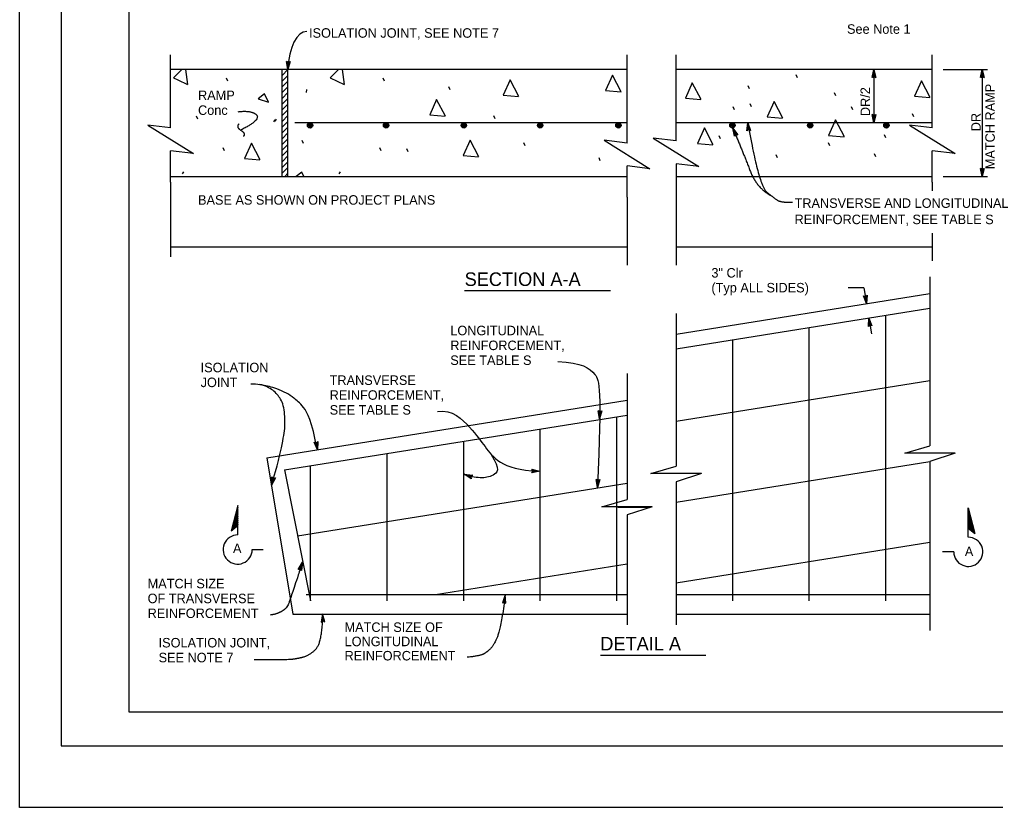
# Model space of a CAD drawing. Extents: x -894 to 866, y -476 to 714.
# Drawn here: x -894 to -175, y -476 to 104 of the extents above; entities that cross this region are included whole.
import ezdxf

# ---------------------------------------------------------------- set-up
doc = ezdxf.new("R2010")
doc.units = 0
for name, color, linetype in [('10 Sheet Format', 7, 'Continuous'), ('56 Stage 3 Anno', 7, 'Continuous'), ('57 Undefined', 7, 'Continuous'), ('59 Sndwall Anno', 7, 'Continuous'), ('60 Nongeo Data', 7, 'Continuous')]:
    doc.layers.add(name, color=color, linetype=linetype)

msp = doc.modelspace()

# ---------------------------------------------------------------- linework, layer by layer
at = {"layer": '10 Sheet Format'}
for p, q in [((-863.46, 668.96), (-863.46, -431.04)), ((-813.45, 643.96), (-813.45, -406.04)), ((-813.45, -406.04), (811.55, -406.04)), ((-863.46, -431.04), (836.55, -431.04))]:
    msp.add_line(p, q, dxfattribs=at)
for points in [[(-894.04, 713.56), (865.96, 713.56), (865.96, -476.44), (-894.04, -476.44)], [(-863.46, -431.04), (836.55, -431.04), (836.55, 668.96), (-863.46, 668.96)]]:
    msp.add_lwpolyline(points, close=True, dxfattribs=at)
at = {"layer": '56 Stage 3 Anno'}
for p, q in [((-697.42, 73.13), (-697.42, 73.13)), ((-694.79, 73.04), (-694.79, 73.04)), ((-696.33, 67.18), (-696.33, 67.18)), ((-264.69, 67.18), (-264.69, 28.07)), ((-264.69, 67.18), (-264.69, 67.18)), ((-213.66, 67.18), (-180.95, 67.18)), ((-184.89, 67.18), (-184.89, -11.49)), ((-184.89, 67.18), (-184.89, 67.18)), ((-266.01, 61.28), (-266.01, 61.28)), ((-263.38, 61.28), (-263.38, 61.28)), ((-186.21, 61.28), (-186.21, 61.28)), ((-183.58, 61.28), (-183.58, 61.28)), ((-266, 33.98), (-266, 33.98)), ((-263.37, 33.98), (-263.37, 33.98)), ((-368.56, 24.06), (-368.56, 24.06)), ((-358.28, 22.07), (-358.28, 22.07)), ((-357.51, 28.07), (-357.51, 28.07)), ((-355.66, 22.31), (-355.66, 22.31)), ((-264.69, 28.07), (-264.69, 28.07)), ((-367.5, 18.01), (-367.5, 18.01)), ((-365.04, 19.03), (-365.04, 19.03)), ((-186.2, -5.58), (-186.2, -5.58)), ((-183.57, -5.58), (-183.57, -5.58)), ((-213.66, -11.49), (-180.95, -11.49)), ((-184.89, -11.49), (-184.89, -11.49)), ((-272.01, -93.52), (-283.66, -93.52)), ((-270.14, -105.18), (-272.41, -99.47)), ((-272.41, -99.47), (-272.41, -99.47)), ((-272.41, -99.47), (-270.97, -100.05)), ((-272.01, -93.52), (-270.14, -105.18)), ((-270.37, -103.81), (-272.01, -99.64)), ((-270.58, -102.46), (-271.64, -99.76)), ((-270.8, -101.09), (-271.25, -99.94)), ((-270.97, -100.05), (-269.77, -99.05)), ((-270.72, -99.83), (-270.8, -101.09)), ((-270.4, -99.6), (-270.58, -102.46)), ((-270.09, -99.32), (-270.36, -103.82)), ((-269.77, -99.05), (-270.14, -105.18)), ((-269.77, -99.05), (-269.77, -99.05)), ((-270.14, -105.18), (-270.14, -105.18)), ((-268.81, -122), (-268.43, -115.87)), ((-267.61, -121), (-268.81, -122)), ((-268.81, -122), (-268.81, -122)), ((-268.49, -121.74), (-268.22, -117.23)), ((-268.43, -115.87), (-266.57, -127.53)), ((-268.43, -115.87), (-268.43, -115.87)), ((-268.43, -115.87), (-266.17, -121.58)), ((-268.21, -117.24), (-266.56, -121.41)), ((-268.17, -121.45), (-268, -118.6)), ((-268, -118.6), (-266.93, -121.29)), ((-267.86, -121.22), (-267.78, -119.96)), ((-267.78, -119.96), (-267.33, -121.11)), ((-266.17, -121.58), (-267.61, -121)), ((-266.17, -121.58), (-266.17, -121.58)), ((-467.83, -184.13), (-467.83, -184.13)), ((-465.17, -184.23), (-465.17, -184.23)), ((-466.74, -190.17), (-466.74, -190.17)), ((-674.66, -212.94), (-676.91, -207.22)), ((-676.91, -207.22), (-676.91, -207.22)), ((-676.91, -207.22), (-675.47, -207.8)), ((-674.88, -211.56), (-676.52, -207.4)), ((-675.09, -210.21), (-676.15, -207.52)), ((-675.3, -208.84), (-675.76, -207.69)), ((-675.47, -207.8), (-674.27, -206.8)), ((-675.23, -207.59), (-675.3, -208.84)), ((-674.91, -207.36), (-675.09, -210.21)), ((-674.59, -207.07), (-674.87, -211.57)), ((-674.27, -206.8), (-674.66, -212.94)), ((-674.27, -206.8), (-674.27, -206.8)), ((-674.66, -212.94), (-674.66, -212.94)), ((-516.76, -229.84), (-516.76, -229.84)), ((-516.67, -227.17), (-516.67, -227.17)), ((-510.72, -228.71), (-510.72, -228.71)), ((-708.53, -238.91), (-708.19, -232.78)), ((-705.61, -233.5), (-708.53, -238.91)), ((-708.19, -232.78), (-708.19, -232.78)), ((-708.19, -232.78), (-707.12, -233.91)), ((-708.16, -237.57), (-707.9, -233.1)), ((-706.02, -233.61), (-708.15, -237.58)), ((-707.78, -236.25), (-707.62, -233.36)), ((-706.43, -233.74), (-707.78, -236.25)), ((-707.4, -234.92), (-707.33, -233.69)), ((-706.81, -233.81), (-707.4, -234.92)), ((-707.12, -233.91), (-705.61, -233.5)), ((-705.61, -233.5), (-705.61, -233.5)), ((-566.59, -230.91), (-566.59, -230.91)), ((-561.41, -234.23), (-561.41, -234.23)), ((-560.49, -231.72), (-560.49, -231.72)), ((-469.36, -234.76), (-469.36, -234.76)), ((-466.69, -234.86), (-466.69, -234.86)), ((-708.53, -238.91), (-708.53, -238.91)), ((-468.26, -240.81), (-468.26, -240.81)), ((-688.77, -301.02), (-688.77, -301.02)), ((-686.23, -301.86), (-686.23, -301.86)), ((-685.62, -295.74), (-685.62, -295.74)), ((-536.32, -319.78), (-536.32, -319.78)), ((-538.36, -325.58), (-538.36, -325.58)), ((-535.71, -325.9), (-535.71, -325.9)), ((-670.79, -333.81), (-671.74, -339.88)), ((-670.7, -335.2), (-671.4, -339.62)), ((-670.61, -336.57), (-671.06, -339.42)), ((-669.08, -339.71), (-670.79, -333.81)), ((-670.79, -333.81), (-670.79, -333.81)), ((-669.44, -339.52), (-670.7, -335.19)), ((-669.82, -339.31), (-670.61, -336.57)), ((-671.74, -339.88), (-670.46, -339)), ((-671.74, -339.88), (-671.74, -339.88)), ((-670.53, -337.94), (-670.72, -339.17)), ((-670.17, -339.15), (-670.53, -337.94)), ((-670.46, -339), (-669.08, -339.71)), ((-669.08, -339.71), (-669.08, -339.71))]:
    msp.add_line(p, q, dxfattribs=at)
for points in [[(-694.79, 73.04), (-696.33, 67.18), (-697.42, 73.13), (-697.08, 72.91), (-696.29, 68.55), (-695.15, 72.84), (-695.51, 72.64), (-696.23, 69.9), (-696.74, 72.69), (-696.4, 72.47), (-696.18, 71.26), (-695.86, 72.45), (-696.14, 72.3), (-697.42, 73.13), (-696.14, 72.3)], [(-266.01, 61.28), (-264.69, 67.18), (-263.38, 61.28), (-263.73, 61.49), (-264.68, 65.81), (-265.66, 61.49), (-265.31, 61.69), (-264.69, 64.46), (-264.08, 61.7), (-264.43, 61.91), (-264.69, 63.1), (-264.96, 61.9), (-264.69, 62.07), (-263.38, 61.28), (-264.69, 62.07)], [(-186.21, 61.28), (-184.89, 67.18), (-183.58, 61.28), (-183.93, 61.49), (-184.88, 65.81), (-185.86, 61.49), (-185.51, 61.69), (-184.89, 64.46), (-184.28, 61.7), (-184.62, 61.91), (-184.89, 63.1), (-185.16, 61.9), (-184.89, 62.07), (-183.58, 61.28), (-184.89, 62.07)], [(-263.37, 33.98), (-264.69, 28.07), (-266, 33.98), (-265.65, 33.77), (-264.69, 29.44), (-263.72, 33.77), (-264.07, 33.56), (-264.69, 30.79), (-265.3, 33.56), (-264.95, 33.35), (-264.68, 32.15), (-264.42, 33.35), (-264.69, 33.19), (-266, 33.98), (-264.69, 33.19)], [(-367.5, 18.01), (-368.56, 24.06), (-365.04, 19.02), (-365.45, 19.09), (-368.02, 22.78), (-367.26, 18.34), (-367.01, 18.67), (-367.5, 21.51), (-365.85, 19.15), (-366.26, 19.21), (-366.98, 20.23), (-366.76, 19), (-366.57, 19.26), (-365.04, 19.02), (-366.57, 19.26)], [(-358.28, 22.07), (-357.51, 28.07), (-355.66, 22.31), (-356.03, 22.49), (-357.38, 26.71), (-357.95, 22.31), (-357.62, 22.55), (-357.26, 25.36), (-356.4, 22.66), (-356.76, 22.84), (-357.14, 24.01), (-357.29, 22.79), (-357.04, 22.97), (-355.66, 22.31), (-357.04, 22.97)], [(-183.57, -5.58), (-184.89, -11.49), (-186.2, -5.58), (-185.85, -5.79), (-184.89, -10.12), (-183.92, -5.79), (-184.27, -6), (-184.88, -8.77), (-185.5, -6), (-185.15, -6.21), (-184.88, -7.41), (-184.62, -6.21), (-184.89, -6.37), (-186.2, -5.58), (-184.89, -6.37)], [(-465.17, -184.23), (-466.74, -190.17), (-467.83, -184.13), (-467.49, -184.35), (-466.69, -188.78), (-465.53, -184.43), (-465.89, -184.63), (-466.63, -187.41), (-467.14, -184.58), (-466.8, -184.81), (-466.57, -186.03), (-466.25, -184.83), (-466.54, -184.98), (-467.83, -184.13), (-466.54, -184.98)], [(-516.67, -227.17), (-510.72, -228.71), (-516.76, -229.84), (-516.54, -229.49), (-512.11, -228.67), (-516.47, -227.53), (-516.27, -227.89), (-513.48, -228.61), (-516.31, -229.14), (-516.09, -228.8), (-514.86, -228.57), (-516.07, -228.25), (-515.92, -228.53), (-516.76, -229.84), (-515.92, -228.53)], [(-561.41, -234.23), (-566.59, -230.91), (-560.49, -231.72), (-560.81, -231.98), (-565.28, -231.39), (-561.48, -233.82), (-561.56, -233.41), (-563.99, -231.86), (-561.14, -232.24), (-561.46, -232.5), (-562.69, -232.33), (-561.64, -233.01), (-561.7, -232.69), (-560.49, -231.72), (-561.7, -232.69)], [(-466.69, -234.86), (-468.26, -240.81), (-469.36, -234.76), (-469.01, -234.99), (-468.21, -239.42), (-467.05, -235.06), (-467.41, -235.26), (-468.15, -238.05), (-468.66, -235.21), (-468.32, -235.44), (-468.1, -236.67), (-467.78, -235.46), (-468.06, -235.61), (-469.36, -234.76), (-468.06, -235.61)], [(-688.77, -301.02), (-685.62, -295.74), (-686.23, -301.86), (-686.5, -301.54), (-686.05, -297.07), (-688.37, -300.93), (-687.96, -300.84), (-686.49, -298.37), (-686.77, -301.23), (-687.04, -300.92), (-686.92, -299.68), (-687.56, -300.75), (-687.25, -300.68), (-686.23, -301.86), (-687.25, -300.68)], [(-535.71, -325.9), (-536.32, -319.78), (-538.36, -325.58), (-537.98, -325.41), (-536.49, -321.17), (-536.04, -325.65), (-536.36, -325.4), (-536.65, -322.53), (-537.61, -325.24), (-537.23, -325.07), (-536.82, -323.9), (-536.69, -325.14), (-536.95, -324.95), (-538.36, -325.58), (-536.95, -324.95)]]:
    msp.add_lwpolyline(points, close=True, dxfattribs=at)
msp.add_ellipse((-682.57, 63.92), major_axis=(0.34, -31.34), ratio=0.440643, start_param=3.10901, end_param=4.603169, dxfattribs=at)
for points, degree in [([(-732.92, 36.16), (-722.51, 37.35), (-716.27, 29.91), (-730.84, 22.77)], 2), ([(-732.18, 27.18), (-733.47, 26.44), (-733.17, 24.06), (-731.09, 22.57), (-729.01, 21.09), (-728.42, 19.6), (-728.72, 18.11), (-729.31, 18.11)], 2), ([(-368.56, 24.06), (-360.65, 4.92), (-350.69, -20.77), (-339.55, -26.08)], 2), ([(-357.63, 28.22), (-349.65, -17.98), (-337.95, -27.78), (-332.67, -30.8), (-324.76, -30.42)], 2), ([(-497.42, -147.85), (-479.95, -148.61), (-467.99, -157.04), (-465.23, -166.74), (-468.26, -240.81)], 3), ([(-708.53, -238.91), (-703.92, -224.33), (-699.94, -206.58), (-698.02, -194.19), (-699.23, -179.15), (-703.92, -171.9), (-710.9, -166.08), (-718.84, -164.3), (-723.62, -164.65)], 3), ([(-674.66, -212.94), (-678.78, -191.08), (-685.17, -180), (-692.41, -174.46), (-696.77, -171.3), (-705.19, -167.64), (-709.88, -166.36), (-715.35, -165.19), (-716.62, -164.96), (-717.2, -164.88)], 3), ([(-586.04, -184.6), (-575.18, -182.86), (-560.54, -197.92), (-550.94, -210.73), (-542.43, -222.56), (-525.89, -228.23), (-511.7, -228.71)], 3), ([(-546.69, -216.41), (-539.12, -227.76), (-545.27, -232.49), (-554.01, -234.24), (-562.82, -232.51), (-566.81, -231.3)], 3), ([(-685.62, -295.74), (-693.9, -320.95), (-697.04, -329.7), (-704.56, -334.12), (-709.26, -334.66)], 2), ([(-536.32, -319.78), (-539.12, -342.93), (-544.04, -355.8), (-548.48, -361.01), (-554.3, -364.83), (-564.32, -365.77)], 2), ([(-721.16, -367.51), (-697.9, -367.44), (-690.85, -366.99), (-680.15, -364.37), (-671.05, -354.7), (-670.59, -333.76)], 2)]:
    msp.add_open_spline(points, degree=degree, dxfattribs=at)
at = {"layer": '57 Undefined'}
for p, q in [((-566.18, -95.58), (-458.65, -95.58)), ((-733.34, -253.99), (-738.17, -272.93)), ((-733.34, -255.55), (-737.67, -272.53)), ((-733.34, -257.1), (-737.17, -272.12)), ((-733.34, -258.66), (-736.67, -271.72)), ((-733.34, -275.69), (-733.34, -253.99)), ((-195.21, -255.69), (-190.38, -274.64)), ((-195.21, -277.4), (-195.21, -255.69)), ((-195.21, -257.25), (-190.88, -274.24)), ((-733.34, -260.22), (-736.17, -271.31)), ((-733.34, -261.78), (-735.66, -270.91)), ((-733.34, -263.34), (-735.16, -270.5)), ((-733.34, -264.89), (-734.66, -270.1)), ((-195.21, -258.81), (-191.38, -273.83)), ((-195.21, -260.37), (-191.88, -273.43)), ((-195.21, -261.92), (-192.38, -273.02)), ((-195.21, -263.48), (-192.88, -272.61)), ((-195.21, -265.04), (-193.38, -272.21)), ((-733.34, -269.02), (-738.17, -272.93)), ((-733.34, -266.45), (-734.16, -269.69)), ((-733.34, -268.01), (-733.66, -269.28)), ((-195.21, -266.6), (-193.89, -271.8)), ((-195.21, -268.16), (-194.39, -271.4)), ((-195.21, -269.72), (-194.89, -270.99)), ((-195.21, -270.73), (-190.38, -274.64)), ((-722.62, -286.41), (-714.47, -286.41)), ((-205.93, -288.11), (-214.08, -288.11)), ((-466.13, -364.11), (-388.43, -364.11))]:
    msp.add_line(p, q, dxfattribs=at)
for centre, start, end in [((-733.34, -286.41), 90.00004, 0.00053), ((-195.21, -288.11), 179.99947, 89.99996)]:
    msp.add_arc(centre, 10.72, start, end, dxfattribs=at)
at = {"layer": '59 Sndwall Anno'}
for p, q in [((-740.71, 58.64), (-741.68, 60.81)), ((-625.32, 58.64), (-626.28, 60.81)), ((-320.89, 61.16), (-321.85, 63.33)), ((-682.59, 52.59), (-682.83, 50.42)), ((-576.83, 52.31), (-577.79, 54.48)), ((-356.3, 53.05), (-357.26, 55.22)), ((-292.86, 47.88), (-293.82, 50.05)), ((-367.36, 37.55), (-368.33, 39.72)), ((-354.82, 39.76), (-355.79, 41.93)), ((-280.25, 37.55), (-281.21, 39.72)), ((-762.64, 30.7), (-763.6, 32.86)), ((-706.07, 30.15), (-707.03, 28.7)), ((-705.11, 30.7), (-706.07, 29.25)), ((-543.63, 30.91), (-544.6, 33.08)), ((-235.32, 32.39), (-236.28, 34.55)), ((-684.82, 12.84), (-685.78, 15.01)), ((-377.69, 16.15), (-378.65, 18.32)), ((-255.97, 16.89), (-256.94, 19.06)), ((-743.12, 7.3), (-744.09, 9.47)), ((-627.73, 7.3), (-628.69, 9.47)), ((-607.81, 6.56), (-608.77, 8.73)), ((-521.5, 10.99), (-522.47, 13.16)), ((-297.28, 10.99), (-298.25, 13.16)), ((-466.23, -0.08), (-467.19, 2.09)), ((-335.64, 2.13), (-336.61, 4.3)), ((-263.35, 2.87), (-264.32, 5.04)), ((-773.24, -8.12), (-774.2, -9.57)), ((-657.84, -8.12), (-658.8, -9.57))]:
    msp.add_line(p, q, dxfattribs=at)
for points in [[(-774.58, 67.18), (-777.36, 64.31)], [(-770.02, 56.15), (-771.55, 67.18)], [(-659.18, 67.18), (-665.16, 61.01), (-654.85, 56.23)], [(-654.62, 56.15), (-656.16, 67.18)], [(-777.36, 64.31), (-780.56, 61.01), (-777.36, 59.52)], [(-777.36, 59.52), (-770.25, 56.23)], [(-526.19, 47.28), (-532.69, 59.57), (-537.75, 48.24), (-526.43, 47.28)], [(-450.75, 50.85), (-457.26, 63.14), (-462.32, 51.82), (-450.99, 50.85)], [(-223.21, 46.59), (-229.71, 58.87), (-234.77, 47.55), (-223.45, 46.59)], [(-391.96, 45.07), (-398.47, 57.35), (-403.53, 46.03), (-392.2, 45.07)], [(-710.65, 43.22), (-713.54, 49.24), (-718.36, 45.63), (-710.65, 43.22)], [(-580.28, 32.86), (-586.78, 45.14), (-591.84, 33.82), (-580.52, 32.86)], [(-331.73, 31.36), (-338.23, 43.64), (-343.29, 32.32), (-331.97, 31.36)], [(-286.48, 17.76), (-292.98, 30.05), (-298.04, 18.73), (-286.72, 17.76)], [(-383.11, 11.86), (-389.61, 24.15), (-394.67, 12.83), (-383.35, 11.86)], [(-555.69, 3.01), (-562.2, 15.29), (-567.26, 3.97), (-555.93, 3.01)], [(-716.67, 0.79), (-723.18, 13.08), (-728.24, 1.76), (-716.91, 0.79)], [(-684.52, -11.49), (-686.02, -8.36), (-690.19, -11.49)]]:
    msp.add_lwpolyline(points, dxfattribs=at)
at = {"layer": '60 Nongeo Data'}
for p, q in [((-782.72, 47.29), (-782.72, 78.14)), ((-446.56, 36.13), (-446.56, 78.14)), ((-410.39, 47.29), (-410.39, 78.14)), ((-221.75, 47.29), (-221.75, 78.14)), ((-777.36, 67.18), (-782.72, 67.18)), ((-446.56, 67.18), (-777.36, 67.18)), ((-700.58, -11.49), (-700.58, 67.18)), ((-700.58, 67.18), (-700.58, 67.18)), ((-700.58, 62.94), (-696.33, 67.18)), ((-696.33, -11.49), (-696.33, 67.18)), ((-221.75, 67.18), (-410.39, 67.18)), ((-700.58, 58.7), (-696.33, 62.94)), ((-700.58, 54.46), (-696.33, 58.7)), ((-410.39, 14.64), (-410.39, 60.89)), ((-700.58, 50.21), (-696.33, 54.46)), ((-782.72, 24.19), (-782.72, 47.29)), ((-700.58, 45.97), (-696.33, 50.21)), ((-700.58, 41.73), (-696.33, 45.97)), ((-221.75, 24.19), (-221.75, 47.29)), ((-700.58, 37.48), (-696.33, 41.73)), ((-700.58, 33.24), (-696.33, 37.49)), ((-446.56, 13.03), (-446.56, 36.13)), ((-700.58, 29), (-696.33, 33.24)), ((-700.58, 24.76), (-696.33, 29)), ((-700.58, 20.51), (-696.33, 24.76)), ((-446.56, 28.07), (-691.15, 28.07)), ((-222.48, 28.07), (-410.39, 28.07)), ((-700.58, 16.27), (-696.33, 20.52)), ((-700.58, 12.03), (-696.33, 16.27)), ((-782.72, -15.71), (-782.72, 7.39)), ((-700.58, 7.79), (-696.33, 12.03)), ((-700.58, 3.54), (-696.33, 7.79)), ((-221.75, -15.71), (-221.75, 7.39)), ((-700.58, -0.7), (-696.33, 3.54)), ((-700.58, -4.94), (-696.33, -0.7)), ((-700.58, -9.18), (-696.33, -4.94)), ((-446.56, -26.87), (-446.56, -3.77)), ((-410.39, -2.16), (-410.39, -77.02)), ((-782.72, -11.49), (-777.36, -11.49)), ((-777.36, -11.49), (-446.56, -11.49)), ((-698.64, -11.49), (-696.33, -9.18)), ((-410.39, -11.49), (-221.75, -11.49)), ((-782.72, -15.71), (-782.72, -70.7)), ((-221.75, -15.71), (-221.75, -22.13)), ((-446.56, -26.87), (-446.56, -77.02)), ((-221.75, -53.42), (-221.75, -73.77)), ((-782.72, -63.51), (-446.56, -63.51)), ((-410.39, -63.51), (-221.75, -63.51)), ((-223.39, -85.45), (-223.39, -210.12)), ((-410.39, -127.62), (-223.39, -97.7)), ((-410.39, -138.58), (-223.39, -108.66)), ((-410.39, -112.59), (-410.39, -225.08)), ((-256.1, -113.9), (-256.1, -324.25)), ((-312.53, -122.92), (-312.53, -324.25)), ((-368.95, -131.95), (-368.95, -324.25)), ((-446.56, -156.76), (-446.56, -249.49)), ((-410.39, -191.91), (-223.39, -161.98)), ((-711.88, -218.89), (-446.56, -176.44)), ((-698.84, -227.77), (-446.56, -187.4)), ((-454.24, -188.63), (-454.24, -324.25)), ((-510.67, -197.66), (-510.67, -324.25)), ((-567.09, -206.69), (-567.09, -324.25)), ((-241.9, -215.48), (-223.39, -210.12)), ((-204.81, -215.48), (-241.9, -215.48)), ((-204.81, -215.48), (-223.39, -221.51)), ((-711.88, -218.89), (-692.62, -333.92)), ((-623.52, -215.71), (-623.52, -324.25)), ((-410.39, -251.43), (-223.39, -221.51)), ((-223.39, -221.51), (-223.39, -346.12)), ((-698.84, -227.77), (-679.8, -324.25)), ((-679.94, -224.74), (-679.94, -324.25)), ((-428.9, -230.44), (-410.39, -225.08)), ((-391.82, -230.44), (-428.9, -230.44)), ((-391.82, -230.44), (-410.39, -236.47)), ((-410.39, -236.47), (-410.39, -341.77)), ((-689.26, -276.31), (-446.56, -237.48)), ((-465.07, -254.85), (-446.56, -249.49)), ((-427.98, -254.85), (-465.07, -254.85)), ((-453.45, -255.18), (-429.83, -255.18)), ((-427.98, -254.85), (-446.56, -260.88)), ((-446.56, -260.88), (-446.56, -341.77)), ((-410.39, -310.95), (-223.39, -281.03)), ((-587.62, -319.57), (-446.56, -297)), ((-682.79, -319.65), (-446.56, -319.65)), ((-410.39, -319.65), (-223.39, -319.65)), ((-692.62, -333.92), (-446.56, -333.92)), ((-410.39, -333.92), (-223.39, -333.92))]:
    msp.add_line(p, q, dxfattribs=at)
for points in [[(-782.72, 24.19), (-799.52, 26.29), (-765.92, 5.29), (-782.72, 7.39)], [(-221.75, 24.19), (-238.55, 26.29), (-204.95, 5.29), (-221.75, 7.39)], [(-446.56, 13.03), (-463.36, 15.13), (-429.76, -5.87), (-446.56, -3.77)], [(-410.39, 14.64), (-427.19, 16.74), (-393.59, -4.26), (-410.39, -2.16)]]:
    msp.add_lwpolyline(points, dxfattribs=at)
for centre, radius in [((-680.05, 26.1), 1.97), ((-680.05, 26.1), 1.48), ((-680.05, 26.1), 0.984), ((-680.05, 26.1), 0.492), ((-680.05, 26.1), 0.123), ((-624, 26.1), 1.97), ((-624, 26.1), 1.48), ((-624, 26.1), 0.984), ((-624, 26.1), 0.492), ((-624, 26.1), 0.123), ((-566.79, 26.1), 1.97), ((-566.79, 26.1), 1.48), ((-566.79, 26.1), 0.984), ((-566.79, 26.1), 0.492), ((-566.79, 26.1), 0.123), ((-510.52, 26.1), 1.97), ((-510.52, 26.1), 1.48), ((-510.52, 26.1), 0.984), ((-510.52, 26.1), 0.492), ((-510.52, 26.1), 0.123), ((-452.88, 26.1), 1.97), ((-452.88, 26.1), 1.48), ((-452.88, 26.1), 0.984), ((-452.88, 26.1), 0.492), ((-452.88, 26.1), 0.123), ((-368.93, 26.1), 1.97), ((-368.93, 26.1), 1.48), ((-368.93, 26.1), 0.984), ((-368.93, 26.1), 0.492), ((-368.93, 26.1), 0.123), ((-311.63, 26.1), 1.97), ((-311.63, 26.1), 1.48), ((-311.63, 26.1), 0.984), ((-311.63, 26.1), 0.492), ((-311.63, 26.1), 0.123), ((-255.54, 26.1), 1.97), ((-255.54, 26.1), 1.48), ((-255.54, 26.1), 0.984), ((-255.54, 26.1), 0.492), ((-255.54, 26.1), 0.123)]:
    msp.add_circle(centre, radius, dxfattribs=at)

# ---------------------------------------------------------------- texts
at = {"layer": '57 Undefined'}
for s, height, p in [('See Note 1', 7, (-284.52, 93.55)), ('ISOLATION JOINT, SEE NOTE 7', 7, (-680.78, 90.64)), ('RAMP', 7, (-762.55, 44.74)), ('Conc', 7, (-762.55, 33.8)), ('BASE AS SHOWN ON PROJECT PLANS', 7, (-762.55, -32.35)), ('TRANSVERSE AND LONGITUDINAL', 7, (-323.15, -34.69)), ('REINFORCEMENT, SEE TABLE S', 7, (-323.15, -46.69)), ('3" Clr', 7, (-384.4, -86.04)), ('SECTION A-A', 10, (-566.17, -92.23)), ('(Typ ALL SIDES)', 7, (-384.4, -96.98)), ('LONGITUDINAL', 7, (-576.74, -128.54)), ('REINFORCEMENT,', 7, (-576.74, -139.48)), ('SEE TABLE S', 7, (-576.74, -150.42)), ('ISOLATION', 7, (-760.64, -155.8)), ('TRANSVERSE', 7, (-665.59, -165.13)), ('JOINT', 7, (-760.64, -166.74)), ('REINFORCEMENT,', 7, (-665.59, -176.07)), ('SEE TABLE S', 7, (-665.59, -187.01)), ('A', 7, (-736.79, -288.99)), ('A', 7, (-197.72, -291.28)), ('MATCH SIZE', 7, (-799.67, -314.98)), ('OF TRANSVERSE', 7, (-799.67, -325.92)), ('REINFORCEMENT', 7, (-799.67, -336.86)), ('MATCH SIZE OF', 7, (-654.61, -347.11)), ('ISOLATION JOINT,', 7, (-791.59, -358.54)), ('LONGITUDINAL', 7, (-654.61, -357.61)), ('DETAIL A', 10, (-466.24, -360.76)), ('SEE NOTE 7', 7, (-791.59, -369.48)), ('REINFORCEMENT', 7, (-654.61, -368.11))]:
    msp.add_text(s, height=height, dxfattribs=at).set_placement(p)
for s, p in [('DR/2', (-267.56, 32.9)), ('MATCH RAMP', (-175.65, -6.22)), ('DR', (-186.05, 21.74))]:
    msp.add_text(s, height=7, rotation=90, dxfattribs=at).set_placement(p)

doc.saveas('drawing.dxf')
